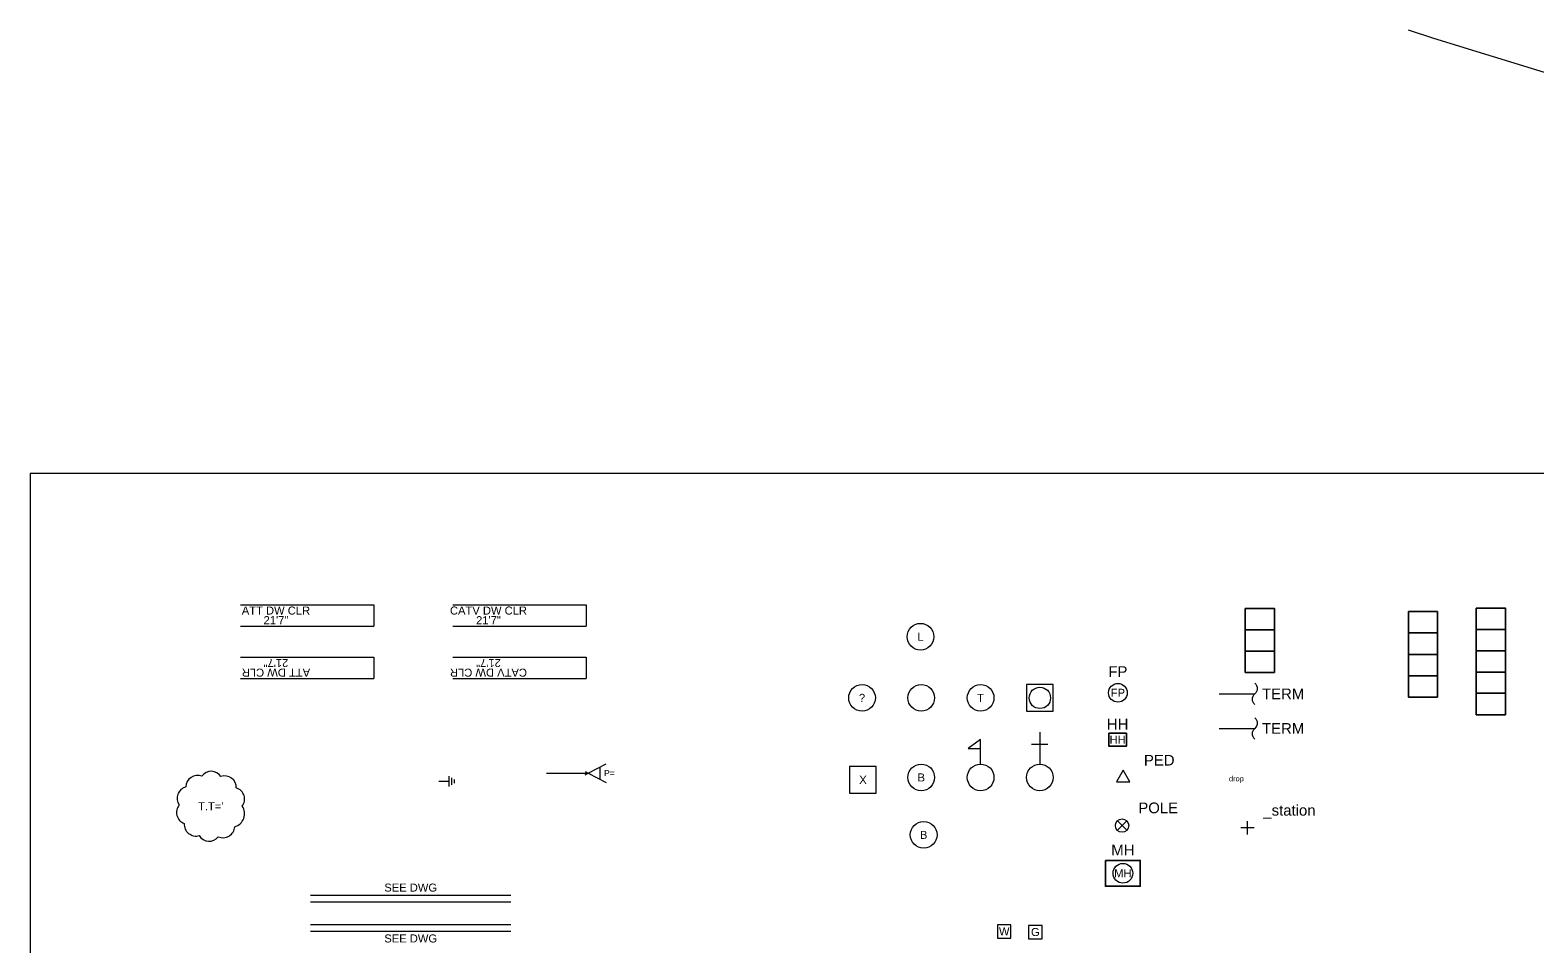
# Model space of a CAD drawing. Header units: inches. Extents: x 29 to 22121, y 36 to 12095.
# Drawn here: x 10371 to 11501, y 3251 to 3938 of the extents above; entities that cross this region are included whole.
import ezdxf
from ezdxf.enums import TextEntityAlignment as Align

# ---------------------------------------------------------------- set-up
doc = ezdxf.new("R2010")
doc.units = ezdxf.units.IN
doc.header["$MEASUREMENT"] = 0
doc.layers.add('_Annotations', color=1, linetype='Continuous', lineweight=25)
for name, color, linetype in [('Integrity Notes', 1, 'Continuous'), ('Integrity Poles-Other', 1, 'Continuous'), ('ROADS', 252, 'Continuous')]:
    doc.layers.add(name, color=color, linetype=linetype)
doc.styles.get("Standard").update_dxf_attribs({"font": 'arial.ttf'})

# ---------------------------------------------------------------- blocks, each defined once
blk = doc.blocks.new('SS-11x17')
blk.add_lwpolyline([(0, 0), (1650, 0), (1650, 1050), (0, 1050)], close=True)
blk.add_attdef('DWG_NUM', text='', height=48).set_placement((1423.8, 960.9), align=Align.CENTER)
blk = doc.blocks.new('clr')
for tag, p in [('HEIGHT', (0, -11.6)), ('TYPE', (0, -4.4))]:
    blk.add_attdef(tag, text='', height=6).set_placement(p, align=Align.MIDDLE_CENTER)
blk = doc.blocks.new('__Trim')
at = {"lineweight": 30}
blk.add_lwpolyline([(23.6, 0, 0.520567), (19.2, 13.7, 0.520567), (7.7, 22.3, 0.520567), (-6.7, 22.6, 0.520567), (-18.6, 14.5, 0.520567), (-23.6, 1, 0.520567), (-19.8, -12.9, 0.520567), (-8.6, -22, 0.520567), (5.7, -22.9, 0.520567), (18, -15.3, 0.520567)], format="xyb", close=True, dxfattribs=at)
blk.add_attdef('TRIM', text='', height=6, dxfattribs=at).set_placement((0, 0), align=Align.MIDDLE_CENTER)
blk = doc.blocks.new('grd')
at = {"lineweight": 30}
for p, q in [((6.5, 0), (14, 0)), ((14, 3.8), (14, -3.8)), ((16, 2.6), (16, -2.6)), ((18, 1.4), (18, -1.4))]:
    blk.add_line(p, q, dxfattribs=at)
blk = doc.blocks.new('BUSINESS')
blk.add_circle((0, 0), 10)
blk.add_text('B', height=6).set_placement((0, 0), align=Align.MIDDLE_CENTER)
blk.add_attdef('HOUSE', text='', height=6).set_placement((0, 20.3), align=Align.MIDDLE_CENTER)
at = {"flags": 1}
for tag, p in [('ROAD', (19.1, 6.9)), ('TYPE', (19.1, -3.4))]:
    blk.add_attdef(tag, text='', height=6, dxfattribs=at).set_placement(p, align=Align.MIDDLE_LEFT)
blk = doc.blocks.new('RES')
blk.add_circle((0, 0), 10)
blk.add_attdef('HOUSE', text='', height=6).set_placement((0, 20.3), align=Align.MIDDLE_CENTER)
at = {"flags": 1}
for tag, p in [('ROAD', (19.1, 6.9)), ('TYPE', (19.1, -3.4))]:
    blk.add_attdef(tag, text='', height=6, dxfattribs=at).set_placement(p, align=Align.MIDDLE_LEFT)
blk = doc.blocks.new('LOT')
blk.add_circle((0, 0), 10)
blk.add_text('L', height=6).set_placement((0, 0), align=Align.MIDDLE_CENTER)
blk.add_attdef('HOUSE', text='', height=6).set_placement((0, 20.3), align=Align.MIDDLE_CENTER)
at = {"flags": 1}
for tag, p in [('ROAD', (19.1, 6.9)), ('TYPE', (19.1, -3.4))]:
    blk.add_attdef(tag, text='', height=6, dxfattribs=at).set_placement(p, align=Align.MIDDLE_LEFT)
blk = doc.blocks.new('__Anchor')
for p, q in [((7.3, 0), (38.6, 0)), ((36.3, 1.2), (38.6, 0)), ((36.3, -1.2), (38.6, 0)), ((38.6, 0), (52.1, 7.1)), ((38.6, 0), (52.1, -7.1)), ((47.3, 4.6), (47.3, -4.6))]:
    blk.add_line(p, q)
blk.add_text('P=', height=4.5).set_placement((50.6, -2.2))
blk.add_attdef('PULL', text='', height=4.5).set_placement((59.5, 0), align=Align.MIDDLE_LEFT)
blk.add_attdef('LH', text='', height=4.5).set_placement((23, -4.3), align=Align.MIDDLE_CENTER)
blk = doc.blocks.new('NONRES')
blk.add_circle((0, 0), 10)
blk.add_text('?', height=6).set_placement((0, 0), align=Align.MIDDLE_CENTER)
blk.add_attdef('HOUSE', text='', height=6).set_placement((0, 20.3), align=Align.MIDDLE_CENTER)
at = {"flags": 1}
for tag, p in [('ROAD', (19.1, 6.9)), ('TYPE', (19.1, -3.4))]:
    blk.add_attdef(tag, text='', height=6, dxfattribs=at).set_placement(p, align=Align.MIDDLE_LEFT)
blk = doc.blocks.new('EXTENTION')
blk.add_lwpolyline([(-10, -10), (10, -10), (10, 10), (-10, 10)], close=True)
blk.add_text('X', height=6).set_placement((0, 0), align=Align.MIDDLE_CENTER)
blk.add_attdef('HOUSE', text='', height=6).set_placement((0, 20.3), align=Align.MIDDLE_CENTER)
at = {"flags": 1}
for tag, p in [('ROAD', (19.1, 6.9)), ('TYPE', (19.1, -3.4))]:
    blk.add_attdef(tag, text='', height=6, dxfattribs=at).set_placement(p, align=Align.MIDDLE_LEFT)
blk = doc.blocks.new('TRLR')
blk.add_circle((0, 0), 10)
blk.add_text('T', height=6).set_placement((0, 0), align=Align.MIDDLE_CENTER)
blk.add_attdef('HOUSE', text='', height=6).set_placement((0, 20.3), align=Align.MIDDLE_CENTER)
at = {"flags": 1}
for tag, p in [('ROAD', (19.1, 6.9)), ('TYPE', (19.1, -3.4))]:
    blk.add_attdef(tag, text='', height=6, dxfattribs=at).set_placement(p, align=Align.MIDDLE_LEFT)
blk = doc.blocks.new('MDU')
blk.add_lwpolyline([(-10, -10), (10, -10), (10, 10), (-10, 10)], close=True)
blk.add_circle((0, 0), 8)
blk.add_attdef('HOUSE', text='', height=6).set_placement((0, 20.3), align=Align.MIDDLE_CENTER)
at = {"flags": 1}
for tag, p in [('ROAD', (19.1, 6.9)), ('TYPE', (19.1, -3.4))]:
    blk.add_attdef(tag, text='', height=6, dxfattribs=at).set_placement(p, align=Align.MIDDLE_LEFT)
blk = doc.blocks.new('SCHOOL')
blk.add_lwpolyline([(0, 10), (-0.1, 28.5), (-9.4, 21.6), (0, 21.6)])
blk.add_circle((0, 0), 10)
blk.add_attdef('HOUSE', text='', height=6).set_placement((28.5, 20.3), align=Align.MIDDLE_CENTER)
at = {"flags": 1}
for tag, p in [('ROAD', (19.1, 6.9)), ('TYPE', (19.1, -3.4))]:
    blk.add_attdef(tag, text='', height=6, dxfattribs=at).set_placement(p, align=Align.MIDDLE_LEFT)
blk = doc.blocks.new('CHURCH')
for points in [[(0, 34), (0, 10)], [(-6.2, 25), (5.9, 25)]]:
    blk.add_lwpolyline(points)
blk.add_circle((0, 0), 10)
blk.add_attdef('HOUSE', text='', height=6).set_placement((28.2, 20.3), align=Align.MIDDLE_CENTER)
at = {"flags": 1}
for tag, p in [('ROAD', (19.1, 6.9)), ('TYPE', (19.1, -3.4))]:
    blk.add_attdef(tag, text='', height=6, dxfattribs=at).set_placement(p, align=Align.MIDDLE_LEFT)
blk = doc.blocks.new('*U87')
blk.add_lwpolyline([(5, -2.9), (0, 5.8), (-5, -2.9)], close=True)
blk.add_attdef('PEDNUM', text='', height=8).set_placement((27.1, 13.3), align=Align.MIDDLE_CENTER)
at = {"flags": 1}
for tag, p in [('TYPE', (26.5, 1)), ('LATLONG', (26.5, -7.5))]:
    blk.add_attdef(tag, text='', height=6, dxfattribs=at).set_placement(p, align=Align.MIDDLE_LEFT)
blk = doc.blocks.new('TERM')
blk.add_line((6.4, 0), (33, 0))
for points in [[(33, 8, -0.450253), (33, 0)], [(33, -8, -0.450253), (33, 0)]]:
    blk.add_lwpolyline(points, format="xyb")
blk.add_attdef('NUMBER', text='', height=8).set_placement((38.4, 0), align=Align.MIDDLE_LEFT)
at = {"flags": 1}
blk.add_attdef('LIST', text='', height=8, dxfattribs=at).set_placement((38.4, -11.3), align=Align.MIDDLE_LEFT)
blk = doc.blocks.new('load block')
at = {"lineweight": 35}
for points in [[(-5.47, 11.99), (5.47, 11.99), (5.47, 4), (-5.47, 4)], [(-5.47, 4), (5.47, 4), (5.47, -4), (-5.47, -4)], [(-5.47, -4), (5.47, -4), (5.47, -11.99), (-5.47, -11.99)]]:
    blk.add_lwpolyline(points, close=True, dxfattribs=at)
for tag, p in [('PASSED', (0, 7.99)), ('NEEDED', (0, 0)), ('SIZE', (0, -7.99))]:
    blk.add_attdef(tag, text='', height=3, dxfattribs=at).set_placement(p, align=Align.MIDDLE_CENTER)
blk = doc.blocks.new('_station')
for p, q in [((5, 0), (-5, 0)), ((0, -5), (0, 5))]:
    blk.add_line(p, q)
blk.add_attdef('TYPE', text='', height=8).set_placement((11.8, 13.2), align=Align.MIDDLE_LEFT)
at = {"flags": 1}
for tag, p in [('DIST', (10.7, 2.6)), ('OFFSET', (10.7, -5.9))]:
    blk.add_attdef(tag, text='', height=6, dxfattribs=at).set_placement(p, align=Align.MIDDLE_LEFT)
blk = doc.blocks.new('iPole')
for p, q in [((-3.5, 3.5), (3.5, -3.5)), ((-3.5, -3.5), (3.5, 3.5))]:
    blk.add_line(p, q)
blk.add_circle((0, 0), 5)
for tag, p in [('STATUS', (27.1, 24.9)), ('POLENUM', (27.1, 13.3))]:
    blk.add_attdef(tag, text='', height=8).set_placement(p, align=Align.MIDDLE_CENTER)
at = {"flags": 1}
for tag, p in [('OWNER', (26.5, 1)), ('OWNER_NUM', (26.5, -7.5)), ('OTHER_NUM', (26.5, -16)), ('HEIGHT_CLASS', (26.5, -24.5)), ('YEAR', (26.5, -33)), ('LATLONG', (26.5, -41.6)), ('GROUND', (26.5, -50.1))]:
    blk.add_attdef(tag, text='', height=6, dxfattribs=at).set_placement(p, align=Align.MIDDLE_LEFT)
for tag, p in [('NEU', (0.4, -12.4)), ('TF', (0.4, -17.5)), ('LP', (0.4, -22.6)), ('ANTENNA', (0.4, -27.6)), ('SLCIR', (0.4, -32.7)), ('SL', (0.4, -37.7)), ('CATV', (0.4, -42.8)), ('ATT', (0.4, -47.9)), ('TDS', (0.4, -52.9)), ('UTC', (0.4, -58)), ('ZAYO', (0.4, -68.1)), ('XO', (0.4, -63.1)), ('TELCO', (0.4, -78.2)), ('CLEC', (0.4, -73.2)), ('CITY', (0.4, -83.3)), ('TRAFFIC', (0.4, -88.4)), ('OHG', (0.4, -93.4)), ('OTHER', (0.4, -98.5))]:
    blk.add_attdef(tag, text='', height=3.38, dxfattribs=at).set_placement(p, align=Align.BOTTOM_CENTER)
blk = doc.blocks.new('Drop')
for tag, p in [('TYPE', (0, 0)), ('LENGTH', (0, -6.5))]:
    blk.add_attdef(tag, text='', height=4).set_placement(p, align=Align.BOTTOM_CENTER)
blk = doc.blocks.new('*U88')
at = {"lineweight": 35}
blk.add_lwpolyline([(-6.6, 4.9), (6.6, 4.9), (6.6, -4.9), (-6.6, -4.9)], close=True, dxfattribs=at)
blk.add_text('HH', height=6).set_placement((0, 0), align=Align.MIDDLE_CENTER)
at = {"lineweight": 35, "flags": 1}
for tag, p in [('LATLONG', (0, 22.1)), ('TYPE', (0, 29.8))]:
    blk.add_attdef(tag, text='', height=6, dxfattribs=at).set_placement(p, align=Align.MIDDLE_CENTER)
at = {"lineweight": 35}
blk.add_attdef('HHNUM', text='', height=8, dxfattribs=at).set_placement((0, 11.7), align=Align.MIDDLE_CENTER)
blk = doc.blocks.new('dFP')
blk.add_circle((0, 0), 7)
blk.add_text('FP', height=6).set_placement((0, 0), align=Align.MIDDLE_CENTER)
at = {"lineweight": 35, "flags": 1}
for tag, p in [('TYPE', (0, 34)), ('LATLONG', (0, 26.3))]:
    blk.add_attdef(tag, text='', height=6, dxfattribs=at).set_placement(p, align=Align.MIDDLE_CENTER)
at = {"lineweight": 35}
blk.add_attdef('FPNUM', text='', height=8, dxfattribs=at).set_placement((0, 15.9), align=Align.MIDDLE_CENTER)
blk = doc.blocks.new('WM')
at = {"linetype": 'Continuous'}
blk.add_lwpolyline([(-5, -5), (5, -5), (5, 5), (-5, 5)], close=True, dxfattribs=at)
blk.add_text('W', height=6, dxfattribs=at).set_placement((0, 0), align=Align.MIDDLE_CENTER)
blk = doc.blocks.new('GM')
at = {"linetype": 'Continuous'}
blk.add_lwpolyline([(-5, -5), (5, -5), (5, 5), (-5, 5)], close=True, dxfattribs=at)
blk.add_text('G', height=6, dxfattribs=at).set_placement((0, 0), align=Align.MIDDLE_CENTER)
blk = doc.blocks.new('pwr mh')
at = {"lineweight": 35}
blk.add_lwpolyline([(-13.1, 9.7), (13.1, 9.7), (13.1, -9.7), (-13.1, -9.7)], close=True, dxfattribs=at)
blk.add_circle((0, 0), 7.38)
blk.add_text('MH', height=6).set_placement((0, 0), align=Align.MIDDLE_CENTER)
at = {"lineweight": 35, "flags": 1}
for tag, p in [('TYPE', (0, 35.5)), ('LATLONG', (0, 27.8))]:
    blk.add_attdef(tag, text='', height=6, dxfattribs=at).set_placement(p, align=Align.MIDDLE_CENTER)
at = {"lineweight": 35}
blk.add_attdef('MHNUM', text='', height=8, dxfattribs=at).set_placement((0, 17.4), align=Align.MIDDLE_CENTER)
blk = doc.blocks.new('testblock')
at = {"lineweight": 35}
for points in [[(-10.9, 32), (10.9, 32), (10.9, 16), (-10.9, 16)], [(-10.9, 16), (10.9, 16), (10.9, 0), (-10.9, 0)], [(-10.9, 0), (10.9, 0), (10.9, -16), (-10.9, -16)], [(-10.9, -16), (10.9, -16), (10.9, -32), (-10.9, -32)]]:
    blk.add_lwpolyline(points, close=True, dxfattribs=at)
for tag, p in [('RES', (0, 24)), ('BUS', (0, 8)), ('NEEDED', (0, -8)), ('SIZE', (0, -24))]:
    blk.add_attdef(tag, text='', height=6, dxfattribs=at).set_placement(p, align=Align.MIDDLE_CENTER)
blk = doc.blocks.new('loadblock2')
at = {"lineweight": 35}
for points in [[(-10.9, 0), (10.9, 0), (10.9, -16), (-10.9, -16)], [(-10.9, -16), (10.9, -16), (10.9, -32), (-10.9, -32)], [(-10.9, -32), (10.9, -32), (10.9, -48), (-10.9, -48)], [(-10.9, -48), (10.9, -48), (10.9, -63.9), (-10.9, -63.9)], [(-10.9, -63.9), (10.9, -63.9), (10.9, -79.9), (-10.9, -79.9)]]:
    blk.add_lwpolyline(points, close=True, dxfattribs=at)
for tag, p in [('SG', (0, -8)), ('RES', (0, -24)), ('BUS', (0, -40)), ('NEEDED', (0, -56)), ('SIZE', (0, -71.9))]:
    blk.add_attdef(tag, text='', height=6, dxfattribs=at).set_placement(p, align=Align.MIDDLE_CENTER)

msp = doc.modelspace()

# ---------------------------------------------------------------- linework, layer by layer
at = {"layer": '_Annotations', "color": 8}
for p, q in [((10528.5, 3507.6), (10628.5, 3507.6)), ((10687.7, 3507.6), (10787.7, 3507.6)), ((10528.5, 3491.6), (10628.5, 3491.6)), ((10687.7, 3491.6), (10787.7, 3491.6)), ((10528.5, 3468.3), (10628.5, 3468.3)), ((10687.7, 3468.3), (10787.7, 3468.3)), ((10528.5, 3452.3), (10628.5, 3452.3)), ((10687.7, 3452.3), (10787.7, 3452.3))]:
    msp.add_line(p, q, dxfattribs=at)
at = {"layer": '_Annotations', "flags": 128}
for points in [[(10628.5, 3507.6), (10628.5, 3491.6)], [(10787.7, 3507.6), (10787.7, 3491.6)], [(10628.5, 3468.3), (10628.5, 3452.3)], [(10787.7, 3468.3), (10787.7, 3452.3)], [(10581.1, 3290.1), (10731.1, 3290.1)], [(10581.1, 3285.1), (10731.1, 3285.1)], [(10581.1, 3268), (10731.1, 3268)], [(10581.1, 3263), (10731.1, 3263)]]:
    msp.add_lwpolyline(points, dxfattribs=at)
at = {"layer": 'ROADS', "flags": 128}
msp.add_lwpolyline([(12793.6, 3502.2), (12454.3, 3607.3), (12002.9, 3750.5), (11694.7, 3848.2), (11422.9, 3931.7), (11403.9, 3937.9)], dxfattribs=at)

# ---------------------------------------------------------------- block references
at = {"layer": '_Annotations'}
for name, p in [('SS-11x17', (10370.9, 2555.8)), ('loadblock2', (11465.7, 3505.1)), ('LOT', (11038.2, 3483.6)), ('testblock', (11414.8, 3470.4)), ('NONRES', (10994.4, 3437.8)), ('RES', (11038.8, 3437.8)), ('TRLR', (11083.3, 3437.8)), ('MDU', (11127.7, 3437.8)), ('SCHOOL', (11083.3, 3378.2)), ('CHURCH', (11127.7, 3378.2)), ('grd', (10670.7, 3375.3)), ('__Anchor', (10750.5, 3381.4)), ('EXTENTION', (10995.1, 3376.4)), ('BUSINESS', (11038.8, 3378.2)), ('BUSINESS', (11040.6, 3335.2)), ('WM', (11101, 3262.9)), ('GM', (11124.3, 3262.4))]:
    msp.add_blockref(name, p, dxfattribs=at)
at = {"layer": '_Annotations', "lineweight": 30}
for p, values in [((10555.1, 3507.6), {'TYPE': 'ATT DW CLR', 'HEIGHT': '21\'7"'}), ((10714.4, 3507.6), {'TYPE': 'CATV DW CLR', 'HEIGHT': '21\'7"'})]:
    msp.add_blockref('clr', p, dxfattribs=at).add_auto_attribs(values)
at = {"layer": '_Annotations', "xscale": 2, "yscale": 2, "zscale": 2}
msp.add_blockref('load block', (11292.6, 3480.8), dxfattribs=at)
at = {"layer": '_Annotations', "lineweight": 30, "rotation": 179.9999999997541}
for p, values in [((10555.1, 3452.3), {'TYPE': 'ATT DW CLR', 'HEIGHT': '21\'7"'}), ((10714.4, 3452.3), {'TYPE': 'CATV DW CLR', 'HEIGHT': '21\'7"'})]:
    msp.add_blockref('clr', p, dxfattribs=at).add_auto_attribs(values)
at = {"layer": '_Annotations'}
for name, p, values in [('dFP', (11186.2, 3441.6), {'FPNUM': 'FP'}), ('TERM', (11255.8, 3440.8), {'NUMBER': 'TERM'}), ('*U88', (11186, 3406.4), {'HHNUM': 'HH'}), ('TERM', (11255.8, 3414.9), {'NUMBER': 'TERM'}), ('*U87', (11190.1, 3377.8), {'PEDNUM': 'PED'}), ('Drop', (11275, 3374.1), {'TYPE': 'drop'}), ('_station', (11283.4, 3340.4), {'TYPE': '_station'}), ('pwr mh', (11189.9, 3306.4), {'MHNUM': 'MH'})]:
    msp.add_blockref(name, p, dxfattribs=at).add_auto_attribs(values)
at = {"layer": 'Integrity Notes'}
msp.add_blockref('__Trim', (10506.2, 3356.6), dxfattribs=at).add_auto_attribs({'TRIM': "T.T='"})
at = {"layer": 'Integrity Poles-Other'}
msp.add_blockref('iPole', (11189.3, 3342.1), dxfattribs=at).add_auto_attribs({'POLENUM': 'POLE'})

# ---------------------------------------------------------------- texts
at = {"layer": '_Annotations', "char_height": 6, "attachment_point": 8}
for width, insert in [(64.283, (10656.1, 3292.6)), (64.069, (10656.1, 3254.5))]:
    msp.add_mtext_dynamic_manual_height_columns('SEE DWG ', width=width, gutter_width=30, heights=[0], dxfattribs=dict(at, insert=insert))

doc.saveas('drawing.dxf')
